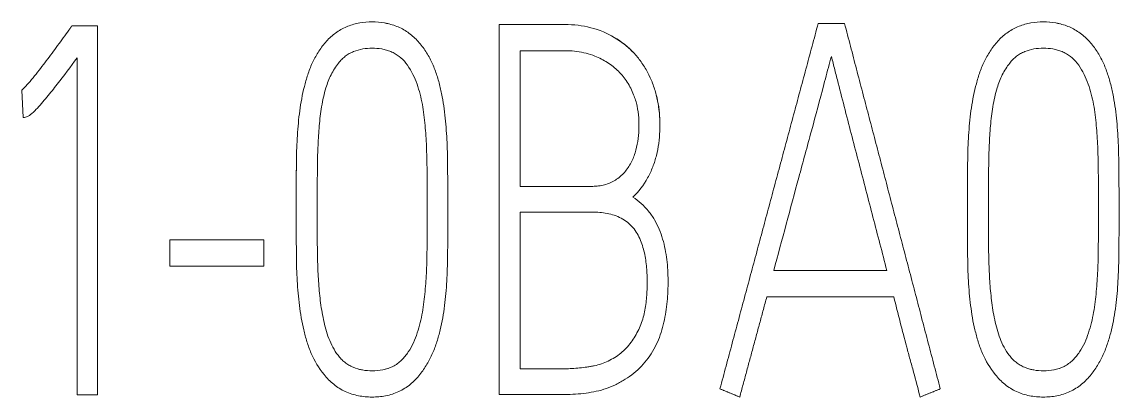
# Model space of a CAD drawing. Header units: millimetres. Extents: x 6750 to 121550, y -28210 to 66060.
# Drawn here: x 16102.442 to 16106.16, y 16135.799 to 16137.07 of the extents above; entities that cross this region are included whole.
import ezdxf

# ---------------------------------------------------------------- set-up
doc = ezdxf.new("R2010")
doc.units = ezdxf.units.MM
doc.layers.add('1', color=7, linetype='Continuous')

# ---------------------------------------------------------------- blocks, each defined once
blk = doc.blocks.new('2')
at = {"layer": '1', "color": 7, "linetype": 'Continuous', "lineweight": 13}
for p, q in [((40332.3385, 18078.5345), (40332.2407, 18078.5345)), ((40332.2407, 18078.5345), (40332.2407, 18078.5345)), ((40332.2407, 18078.5345), (40332.3385, 18078.5345)), ((40332.3385, 18078.5345), (40332.3385, 18077.1402)), ((40332.3385, 18078.5345), (40332.3385, 18078.5345)), ((40333.376, 18078.5498), (40333.376, 18078.5498)), ((40333.8559, 18077.142), (40333.8559, 18078.5402)), ((40335.0616, 18078.5441), (40335.0616, 18078.5441)), ((40335.1611, 18078.5441), (40335.0616, 18078.5441)), ((40335.0616, 18078.5441), (40335.1611, 18078.5441)), ((40335.1611, 18078.5441), (40335.1611, 18078.5441)), ((40335.9127, 18078.5498), (40335.9127, 18078.5498)), ((40332.2299, 18078.5188), (40332.2299, 18078.5189)), ((40334.2497, 18078.5121), (40334.2497, 18078.5121)), ((40332.2609, 18077.1402), (40332.2609, 18078.4139)), ((40333.9353, 18078.441), (40333.9353, 18077.9285)), ((40332.0524, 18078.2921), (40332.0524, 18078.2921)), ((40332.0575, 18078.1888), (40332.0524, 18078.2921)), ((40334.4633, 18078.1615), (40334.4633, 18078.1615)), ((40333.0887, 18077.8505), (40333.0887, 18077.8505)), ((40333.9353, 18077.8315), (40333.9353, 18077.239)), ((40335.6254, 18077.8507), (40335.6254, 18077.8507)), ((40336.1986, 18077.8293), (40336.1986, 18077.8293)), ((40332.6119, 18077.7266), (40332.6119, 18077.7266)), ((40332.9661, 18077.7266), (40332.6119, 18077.7266)), ((40332.6119, 18077.7266), (40332.9661, 18077.7266)), ((40332.6119, 18077.6274), (40332.6119, 18077.7266)), ((40332.9661, 18077.7266), (40332.9661, 18077.7266)), ((40332.9661, 18077.7266), (40332.9661, 18077.6274)), ((40332.9661, 18077.6274), (40332.6119, 18077.6274)), ((40335.321, 18077.6099), (40334.8937, 18077.6099)), ((40334.8937, 18077.6099), (40335.321, 18077.6099)), ((40334.4943, 18077.5655), (40334.4943, 18077.5655)), ((40335.3475, 18077.5107), (40334.8673, 18077.5107)), ((40334.6903, 18077.1633), (40334.6903, 18077.1633)), ((40335.523, 18077.1633), (40335.523, 18077.1633)), ((40332.3385, 18077.1402), (40332.2609, 18077.1402))]:
    blk.add_line(p, q, dxfattribs=at)
at = {"layer": '1', "color": 7, "linetype": 'Continuous', "lineweight": 25}
for p, q in [((40333.3763, 18077.2316), (40333.3763, 18077.2316)), ((40335.913, 18077.2316), (40335.913, 18077.2316))]:
    blk.add_line(p, q, dxfattribs=at)
at = {"layer": '1', "color": 7, "linetype": 'Continuous', "lineweight": 13}
for points, weights in [([(40332.2407, 18078.5345), (40332.2353, 18078.5267), (40332.2299, 18078.5189)], [0.499999899853, 0.500000100147, 0.499999899853]), ([(40332.2299, 18078.5188), (40332.2353, 18078.5267), (40332.2407, 18078.5345)], [0.500001216845, 0.499998783155, 0.500001216845]), ([(40335.0616, 18078.5441), (40334.8759, 18077.8537), (40334.6903, 18077.1633)], [0.500000106167, 0.499999893833, 0.500000106167]), ([(40334.6903, 18077.1633), (40334.8759, 18077.8537), (40335.0616, 18078.5441)], [0.500000106209, 0.499999893791, 0.500000106209]), ([(40335.523, 18077.1633), (40335.3421, 18077.8537), (40335.1611, 18078.5441)], [0.500000106119, 0.499999893881, 0.500000106119]), ([(40335.1611, 18078.5441), (40335.3421, 18077.8537), (40335.523, 18077.1633)], [0.500000106246, 0.499999893754, 0.500000106246]), ([(40334.8673, 18077.5107), (40334.8161, 18077.3215), (40334.7649, 18077.1324)], [0.500000010212, 0.499999989788, 0.500000010212]), ([(40334.7649, 18077.1324), (40334.7276, 18077.1478), (40334.6903, 18077.1633)], [0.499999921495, 0.500000078505, 0.499999921495]), ([(40335.523, 18077.1633), (40335.4849, 18077.1478), (40335.4468, 18077.1324)], [0.500000179013, 0.499999820987, 0.500000179013])]:
    blk.add_rational_spline(points, weights, degree=2, dxfattribs=at)
for points, knots in [([(40333.1942, 18077.2177), (40333.1742, 18077.242), (40333.1581, 18077.2687), (40333.1425, 18077.3046), (40333.1396, 18077.3119), (40333.1342, 18077.3267), (40333.1318, 18077.3341), (40333.125, 18077.3565), (40333.1168, 18077.3865), (40333.1105, 18077.4169), (40333.1051, 18077.4475), (40333.1029, 18077.4629), (40333.0972, 18077.5094), (40333.0944, 18077.5406), (40333.0917, 18077.5873), (40333.091, 18077.6028), (40333.0901, 18077.634), (40333.09, 18077.6496), (40333.0894, 18077.6963), (40333.0891, 18077.7275), (40333.0887, 18077.7898), (40333.0887, 18077.8209), (40333.0887, 18077.8833), (40333.0888, 18077.9144), (40333.0892, 18077.9767), (40333.0895, 18078.0079), (40333.0906, 18078.0702), (40333.0919, 18078.1014), (40333.0952, 18078.148), (40333.0965, 18078.1635), (40333.0998, 18078.1945), (40333.1017, 18078.21), (40333.1085, 18078.2561), (40333.1146, 18078.2866), (40333.1246, 18078.324), (40333.1268, 18078.3315), (40333.1313, 18078.3463), (40333.1337, 18078.3537), (40333.1415, 18078.3758), (40333.1476, 18078.3903), (40333.1615, 18078.4182), (40333.1693, 18078.4317), (40333.187, 18078.4575), (40333.1967, 18078.47), (40333.2182, 18078.4924), (40333.2299, 18078.5025), (40333.2491, 18078.5157), (40333.2559, 18078.5198), (40333.2698, 18078.5272), (40333.291, 18078.537), (40333.3135, 18078.5432), (40333.3445, 18078.5486), (40333.3603, 18078.5498), (40333.376, 18078.5498)], [0, 0, 0, 0, 0.0625, 0.0625, 0.078125, 0.078125, 0.09375, 0.09375, 0.125, 0.15625, 0.15625, 0.1875, 0.1875, 0.25, 0.25, 0.28125, 0.28125, 0.3125, 0.3125, 0.375, 0.375, 0.4375, 0.4375, 0.5, 0.5, 0.5625, 0.5625, 0.625, 0.625, 0.65625, 0.65625, 0.6875, 0.6875, 0.75, 0.75, 0.765625, 0.765625, 0.78125, 0.78125, 0.8125, 0.8125, 0.84375, 0.84375, 0.875, 0.875, 0.90625, 0.90625, 0.921875, 0.921875, 0.9375, 0.96875, 0.96875, 1, 1, 1, 1]), ([(40333.4384, 18078.5427), (40333.4334, 18078.544), (40333.4282, 18078.545), (40333.4075, 18078.5486), (40333.3918, 18078.5498), (40333.376, 18078.5498)], [0, 0, 0, 0, 0.250375, 0.250375, 1, 1, 1, 1]), ([(40333.376, 18078.5498), (40333.3919, 18078.5498), (40333.4077, 18078.5486), (40333.4309, 18078.5445), (40333.4386, 18078.5428), (40333.4539, 18078.5386), (40333.4615, 18078.536), (40333.4835, 18078.5272), (40333.4973, 18078.5198), (40333.5232, 18078.5019), (40333.5353, 18078.4914), (40333.5569, 18078.4684), (40333.5665, 18078.456), (40333.5841, 18078.4298), (40333.5921, 18078.416), (40333.6059, 18078.3878), (40333.6119, 18078.3733), (40333.6221, 18078.3437), (40333.6265, 18078.3286), (40333.6343, 18078.2981), (40333.6377, 18078.2827), (40333.6435, 18078.2519), (40333.6459, 18078.2365), (40333.65, 18078.2057), (40333.6517, 18078.1903), (40333.6547, 18078.1594), (40333.6573, 18078.1285), (40333.6589, 18078.0975), (40333.6601, 18078.0666), (40333.6604, 18078.0511), (40333.661, 18078.0046), (40333.6614, 18077.9736), (40333.6618, 18077.9115), (40333.6619, 18077.8805), (40333.6619, 18077.8185), (40333.6619, 18077.7875), (40333.6616, 18077.7254), (40333.6614, 18077.6944), (40333.6607, 18077.6478), (40333.6604, 18077.6323), (40333.6595, 18077.6013), (40333.6588, 18077.5858), (40333.6562, 18077.5394), (40333.6535, 18077.5086), (40333.6457, 18077.447), (40333.6403, 18077.4162), (40333.6294, 18077.3711), (40333.6253, 18077.3562), (40333.6159, 18077.3267), (40333.6106, 18077.3121), (40333.5982, 18077.2836), (40333.591, 18077.2696), (40333.575, 18077.2428), (40333.5662, 18077.23), (40333.5564, 18077.2177)], [0, 0, 0, 0, 0.03125, 0.03125, 0.046875, 0.046875, 0.0625, 0.0625, 0.09375, 0.09375, 0.125, 0.125, 0.15625, 0.15625, 0.1875, 0.1875, 0.21875, 0.21875, 0.25, 0.25, 0.28125, 0.28125, 0.3125, 0.3125, 0.34375, 0.34375, 0.375, 0.40625, 0.40625, 0.4375, 0.4375, 0.5, 0.5, 0.5625, 0.5625, 0.625, 0.625, 0.6875, 0.6875, 0.71875, 0.71875, 0.75, 0.75, 0.8125, 0.8125, 0.875, 0.875, 0.90625, 0.90625, 0.9375, 0.9375, 0.96875, 0.96875, 1, 1, 1, 1]), ([(40334.2497, 18078.5121), (40334.2185, 18078.5253), (40334.1865, 18078.5333), (40334.1377, 18078.5392), (40334.1212, 18078.5402), (40334.0881, 18078.5402), (40334.0715, 18078.5402), (40333.9886, 18078.5402), (40333.9223, 18078.5402), (40333.8559, 18078.5402)], [0, 0, 0, 0, 0.25, 0.25, 0.375, 0.375, 0.5, 0.5, 1, 1, 1, 1]), ([(40333.8559, 18078.5402), (40333.9223, 18078.5402), (40333.9886, 18078.5402), (40334.0715, 18078.5402), (40334.088, 18078.5402), (40334.1212, 18078.5402), (40334.1376, 18078.5392), (40334.1865, 18078.5333), (40334.2185, 18078.5253), (40334.2497, 18078.5121)], [0, 0, 0, 0, 0.5, 0.5, 0.625, 0.625, 0.75, 0.75, 1, 1, 1, 1]), ([(40335.731, 18077.2177), (40335.7109, 18077.242), (40335.6948, 18077.2687), (40335.6792, 18077.3046), (40335.6763, 18077.3119), (40335.671, 18077.3267), (40335.6686, 18077.3341), (40335.6617, 18077.3565), (40335.6535, 18077.3865), (40335.6472, 18077.4169), (40335.6418, 18077.4475), (40335.6396, 18077.4629), (40335.6339, 18077.5094), (40335.6311, 18077.5406), (40335.6284, 18077.5873), (40335.6277, 18077.6028), (40335.6268, 18077.634), (40335.6267, 18077.6496), (40335.6261, 18077.6963), (40335.6258, 18077.7275), (40335.6254, 18077.7898), (40335.6254, 18077.8209), (40335.6254, 18077.8833), (40335.6255, 18077.9144), (40335.6259, 18077.9767), (40335.6262, 18078.0079), (40335.6274, 18078.0702), (40335.6286, 18078.1014), (40335.6319, 18078.148), (40335.6332, 18078.1635), (40335.6365, 18078.1945), (40335.6384, 18078.21), (40335.6452, 18078.2561), (40335.6513, 18078.2866), (40335.6614, 18078.324), (40335.6635, 18078.3315), (40335.668, 18078.3463), (40335.6704, 18078.3537), (40335.6782, 18078.3758), (40335.6843, 18078.3903), (40335.6982, 18078.4182), (40335.7061, 18078.4317), (40335.7237, 18078.4575), (40335.7334, 18078.47), (40335.7549, 18078.4924), (40335.7666, 18078.5025), (40335.7858, 18078.5157), (40335.7926, 18078.5198), (40335.8065, 18078.5272), (40335.8277, 18078.537), (40335.8502, 18078.5432), (40335.8813, 18078.5486), (40335.897, 18078.5498), (40335.9127, 18078.5498)], [0, 0, 0, 0, 0.0625, 0.0625, 0.078125, 0.078125, 0.09375, 0.09375, 0.125, 0.15625, 0.15625, 0.1875, 0.1875, 0.25, 0.25, 0.28125, 0.28125, 0.3125, 0.3125, 0.375, 0.375, 0.4375, 0.4375, 0.5, 0.5, 0.5625, 0.5625, 0.625, 0.625, 0.65625, 0.65625, 0.6875, 0.6875, 0.75, 0.75, 0.765625, 0.765625, 0.78125, 0.78125, 0.8125, 0.8125, 0.84375, 0.84375, 0.875, 0.875, 0.90625, 0.90625, 0.921875, 0.921875, 0.9375, 0.96875, 0.96875, 1, 1, 1, 1]), ([(40335.9127, 18078.5498), (40335.9287, 18078.5498), (40335.9444, 18078.5486), (40335.9676, 18078.5445), (40335.9753, 18078.5428), (40335.9906, 18078.5386), (40335.9982, 18078.536), (40336.0202, 18078.5272), (40336.034, 18078.5198), (40336.0599, 18078.5019), (40336.072, 18078.4914), (40336.0936, 18078.4684), (40336.1032, 18078.456), (40336.1209, 18078.4298), (40336.1288, 18078.416), (40336.1426, 18078.3878), (40336.1486, 18078.3733), (40336.1588, 18078.3437), (40336.1632, 18078.3286), (40336.171, 18078.2981), (40336.1744, 18078.2827), (40336.1802, 18078.2519), (40336.1826, 18078.2365), (40336.1867, 18078.2057), (40336.1884, 18078.1903), (40336.1914, 18078.1594), (40336.194, 18078.1285), (40336.1956, 18078.0975), (40336.1968, 18078.0666), (40336.1971, 18078.0511), (40336.1977, 18078.0046), (40336.1981, 18077.9736), (40336.1985, 18077.9115), (40336.1986, 18077.8805), (40336.1986, 18077.8185), (40336.1986, 18077.7875), (40336.1984, 18077.7254), (40336.1981, 18077.6944), (40336.1974, 18077.6478), (40336.1971, 18077.6323), (40336.1962, 18077.6013), (40336.1955, 18077.5858), (40336.1929, 18077.5394), (40336.1902, 18077.5086), (40336.1824, 18077.447), (40336.1771, 18077.4162), (40336.1661, 18077.3711), (40336.162, 18077.3562), (40336.1526, 18077.3267), (40336.1473, 18077.3121), (40336.1349, 18077.2836), (40336.1277, 18077.2696), (40336.1118, 18077.2428), (40336.1029, 18077.23), (40336.0931, 18077.2177)], [0, 0, 0, 0, 0.03125, 0.03125, 0.046875, 0.046875, 0.0625, 0.0625, 0.09375, 0.09375, 0.125, 0.125, 0.15625, 0.15625, 0.1875, 0.1875, 0.21875, 0.21875, 0.25, 0.25, 0.28125, 0.28125, 0.3125, 0.3125, 0.34375, 0.34375, 0.375, 0.40625, 0.40625, 0.4375, 0.4375, 0.5, 0.5, 0.5625, 0.5625, 0.625, 0.625, 0.6875, 0.6875, 0.71875, 0.71875, 0.75, 0.75, 0.8125, 0.8125, 0.875, 0.875, 0.90625, 0.90625, 0.9375, 0.9375, 0.96875, 0.96875, 1, 1, 1, 1]), ([(40335.9751, 18078.5427), (40335.9701, 18078.544), (40335.9649, 18078.545), (40335.9442, 18078.5486), (40335.9285, 18078.5498), (40335.9127, 18078.5498)], [0, 0, 0, 0, 0.250375, 0.250375, 1, 1, 1, 1]), ([(40332.2299, 18078.5189), (40332.2158, 18078.4994), (40332.2016, 18078.48), (40332.1732, 18078.4413), (40332.1589, 18078.422), (40332.1371, 18078.3932), (40332.1298, 18078.3837), (40332.1152, 18078.3647), (40332.1078, 18078.3552), (40332.0927, 18078.3366), (40332.0849, 18078.3274), (40332.073, 18078.3139), (40332.0689, 18078.3095), (40332.0608, 18078.3007), (40332.0567, 18078.2963), (40332.0524, 18078.2921)], [0, 0, 0, 0, 0.25, 0.25, 0.5, 0.5, 0.625, 0.625, 0.75, 0.75, 0.875, 0.875, 0.9375, 0.9375, 1, 1, 1, 1]), ([(40332.0524, 18078.2921), (40332.0567, 18078.2963), (40332.0608, 18078.3007), (40332.0689, 18078.3095), (40332.073, 18078.3139), (40332.0849, 18078.3274), (40332.0926, 18078.3366), (40332.1078, 18078.3552), (40332.1151, 18078.3647), (40332.1298, 18078.3837), (40332.1371, 18078.3932), (40332.1589, 18078.4219), (40332.1732, 18078.4413), (40332.2016, 18078.48), (40332.2158, 18078.4994), (40332.2299, 18078.5188)], [0, 0, 0, 0, 0.0625, 0.0625, 0.125, 0.125, 0.25, 0.25, 0.375, 0.375, 0.5, 0.5, 0.75, 0.75, 1, 1, 1, 1]), ([(40334.4633, 18078.1615), (40334.4633, 18078.1839), (40334.4619, 18078.2063), (40334.4576, 18078.2364), (40334.4563, 18078.244), (40334.4533, 18078.2592), (40334.4516, 18078.2667), (40334.4459, 18078.289), (40334.4412, 18078.3035), (40334.4302, 18078.3321), (40334.4238, 18078.3461), (40334.4093, 18078.3734), (40334.4012, 18078.3866), (40334.3835, 18078.4114), (40334.3738, 18078.4231), (40334.3527, 18078.4452), (40334.3413, 18078.4556), (40334.3048, 18078.4844), (40334.2782, 18078.4999), (40334.2497, 18078.5121)], [0, 0, 0, 0, 0.155026, 0.155026, 0.207837, 0.207837, 0.260648, 0.260648, 0.36627, 0.36627, 0.471891, 0.471891, 0.577513, 0.577513, 0.683135, 0.683135, 0.788757, 0.788757, 1, 1, 1, 1]), ([(40334.2497, 18078.5121), (40334.2782, 18078.4999), (40334.3047, 18078.4845), (40334.3409, 18078.4559), (40334.3525, 18078.4454), (40334.3737, 18078.4232), (40334.3834, 18078.4114), (40334.4012, 18078.3865), (40334.4093, 18078.3734), (40334.4239, 18078.346), (40334.4302, 18078.332), (40334.4413, 18078.3033), (40334.446, 18078.2887), (40334.4536, 18078.2589), (40334.4566, 18078.2436), (40334.4631, 18078.198), (40334.4641, 18078.1675), (40334.4622, 18078.1216), (40334.4609, 18078.1063), (40334.4568, 18078.0756), (40334.454, 18078.0605), (40334.4466, 18078.0309), (40334.4421, 18078.0163), (40334.4337, 18077.9948), (40334.4307, 18077.9878), (40334.4242, 18077.9738), (40334.4207, 18077.9668), (40334.4021, 18077.9332), (40334.3837, 18077.9088), (40334.3609, 18077.8877)], [0, 0, 0, 0, 0.125, 0.125, 0.1875, 0.1875, 0.25, 0.25, 0.3125, 0.3125, 0.375, 0.375, 0.4375, 0.4375, 0.5, 0.5, 0.625, 0.625, 0.6875, 0.6875, 0.75, 0.75, 0.8125, 0.8125, 0.84375, 0.84375, 0.875, 0.875, 1, 1, 1, 1]), ([(40333.5035, 18078.3944), (40333.4959, 18078.4039), (40333.4874, 18078.4123), (40333.473, 18078.4232), (40333.468, 18078.4266), (40333.4575, 18078.4326), (40333.4467, 18078.4379), (40333.4354, 18078.4419), (40333.4238, 18078.4452), (40333.4178, 18078.4466), (40333.4001, 18078.4497), (40333.3881, 18078.4506), (40333.3642, 18078.4506), (40333.352, 18078.4497), (40333.3284, 18078.4456), (40333.3168, 18078.4425), (40333.3001, 18078.4355), (40333.2946, 18078.4329), (40333.2842, 18078.4269), (40333.2792, 18078.4236), (40333.2697, 18078.4163), (40333.2651, 18078.4123), (40333.2566, 18078.4037), (40333.2526, 18078.3992), (40333.2489, 18078.3944)], [0, 0, 0, 0, 0.125, 0.125, 0.1875, 0.1875, 0.25, 0.3125, 0.3125, 0.375, 0.375, 0.5, 0.5, 0.625, 0.625, 0.75, 0.75, 0.8125, 0.8125, 0.875, 0.875, 0.9375, 0.9375, 1, 1, 1, 1]), ([(40336.0402, 18078.3944), (40336.0326, 18078.4039), (40336.0241, 18078.4123), (40336.0098, 18078.4232), (40336.0047, 18078.4266), (40335.9942, 18078.4326), (40335.9834, 18078.4379), (40335.9721, 18078.4419), (40335.9605, 18078.4452), (40335.9546, 18078.4466), (40335.9368, 18078.4497), (40335.9249, 18078.4506), (40335.9009, 18078.4506), (40335.8887, 18078.4497), (40335.8651, 18078.4456), (40335.8536, 18078.4425), (40335.8368, 18078.4355), (40335.8313, 18078.4329), (40335.8209, 18078.4269), (40335.8159, 18078.4236), (40335.8064, 18078.4163), (40335.8019, 18078.4123), (40335.7933, 18078.4037), (40335.7893, 18078.3992), (40335.7856, 18078.3944)], [0, 0, 0, 0, 0.125, 0.125, 0.1875, 0.1875, 0.25, 0.3125, 0.3125, 0.375, 0.375, 0.5, 0.5, 0.625, 0.625, 0.75, 0.75, 0.8125, 0.8125, 0.875, 0.875, 0.9375, 0.9375, 1, 1, 1, 1]), ([(40332.2609, 18078.4139), (40332.2361, 18078.3805), (40332.2111, 18078.3473), (40332.1727, 18078.298), (40332.1598, 18078.2817), (40332.14, 18078.2576), (40332.1333, 18078.2497), (40332.1197, 18078.2339), (40332.1128, 18078.2262), (40332.1055, 18078.2187)], [0, 0, 0, 0, 0.5, 0.5, 0.75, 0.75, 0.875, 0.875, 1, 1, 1, 1]), ([(40334.2181, 18078.4207), (40334.1959, 18078.4295), (40334.1729, 18078.4351), (40334.1374, 18078.4397), (40334.1256, 18078.4406), (40334.1077, 18078.441), (40334.1018, 18078.441), (40334.0899, 18078.441), (40334.0364, 18078.441), (40333.9829, 18078.441), (40333.9353, 18078.441)], [0, 0, 0, 0, 0.25, 0.25, 0.375, 0.375, 0.4375, 0.4375, 0.5, 1, 1, 1, 1]), ([(40334.364, 18078.2749), (40334.3576, 18078.2915), (40334.3497, 18078.3074), (40334.3303, 18078.3373), (40334.3192, 18078.351), (40334.3004, 18078.3695), (40334.2938, 18078.3754), (40334.28, 18078.3865), (40334.2727, 18078.3917), (40334.2504, 18078.406), (40334.2346, 18078.414), (40334.2181, 18078.4207)], [0, 0, 0, 0, 0.25, 0.25, 0.5, 0.5, 0.625, 0.625, 0.75, 0.75, 1, 1, 1, 1]), ([(40335.1114, 18078.4196), (40335.1095, 18078.4128), (40335.1076, 18078.406), (40335.102, 18078.385), (40335.0982, 18078.3708), (40335.0907, 18078.3424), (40335.087, 18078.3282), (40335.0832, 18078.314)], [0, 0, 0, 0, 0.194212, 0.194212, 0.597105, 0.597105, 1, 1, 1, 1]), ([(40335.321, 18077.6099), (40335.3039, 18077.6775), (40335.2862, 18077.7449), (40335.2598, 18077.8461), (40335.251, 18077.8798), (40335.2335, 18077.9473), (40335.2247, 18077.981), (40335.1982, 18078.0821), (40335.1807, 18078.1496), (40335.1546, 18078.2508), (40335.1459, 18078.2846), (40335.133, 18078.3352), (40335.1287, 18078.3521), (40335.1201, 18078.3859), (40335.1158, 18078.4028), (40335.1114, 18078.4196)], [0, 0, 0, 0, 0.25, 0.25, 0.375, 0.375, 0.5, 0.5, 0.75, 0.75, 0.875, 0.875, 0.9375, 0.9375, 1, 1, 1, 1]), ([(40333.2489, 18078.3944), (40333.2379, 18078.3807), (40333.2286, 18078.3657), (40333.2129, 18078.3343), (40333.2065, 18078.318), (40333.2014, 18078.3012)], [0, 0, 0, 0, 0.5, 0.5, 1, 1, 1, 1]), ([(40333.3763, 18077.2316), (40333.3898, 18077.2316), (40333.4031, 18077.2327), (40333.4293, 18077.238), (40333.4424, 18077.2423), (40333.4603, 18077.2513), (40333.466, 18077.2548), (40333.477, 18077.2625), (40333.4823, 18077.2669), (40333.492, 18077.2761), (40333.4965, 18077.2811), (40333.5048, 18077.2916), (40333.5088, 18077.2971), (40333.5273, 18077.3251), (40333.5382, 18077.3494), (40333.5507, 18077.3878), (40333.5543, 18077.4007), (40333.5606, 18077.4265), (40333.566, 18077.4525), (40333.5699, 18077.4786), (40333.5733, 18077.5049), (40333.5747, 18077.518), (40333.5784, 18077.5576), (40333.5802, 18077.584), (40333.582, 18077.6238), (40333.5824, 18077.6371), (40333.583, 18077.6637), (40333.5831, 18077.677), (40333.5837, 18077.7169), (40333.5839, 18077.7435), (40333.5842, 18077.7967), (40333.5843, 18077.8233), (40333.5843, 18077.8765), (40333.5842, 18077.9031), (40333.5839, 18077.9563), (40333.5836, 18077.9829), (40333.5827, 18078.0362), (40333.582, 18078.0627), (40333.5795, 18078.1158), (40333.5777, 18078.1424), (40333.5738, 18078.182), (40333.5723, 18078.1952), (40333.5686, 18078.2216), (40333.5664, 18078.2348), (40333.5611, 18078.2609), (40333.555, 18078.2867), (40333.5468, 18078.3119), (40333.5372, 18078.3366), (40333.5316, 18078.3489), (40333.5188, 18078.3724), (40333.5116, 18078.3837), (40333.5035, 18078.3944)], [0, 0, 0, 0, 0.03125, 0.03125, 0.0625, 0.0625, 0.078125, 0.078125, 0.09375, 0.09375, 0.109375, 0.109375, 0.125, 0.125, 0.1875, 0.1875, 0.21875, 0.21875, 0.25, 0.28125, 0.28125, 0.3125, 0.3125, 0.375, 0.375, 0.40625, 0.40625, 0.4375, 0.4375, 0.5, 0.5, 0.5625, 0.5625, 0.625, 0.625, 0.6875, 0.6875, 0.75, 0.75, 0.8125, 0.8125, 0.84375, 0.84375, 0.875, 0.875, 0.90625, 0.9375, 0.9375, 0.96875, 0.96875, 1, 1, 1, 1]), ([(40335.7856, 18078.3944), (40335.7746, 18078.3807), (40335.7653, 18078.3657), (40335.7496, 18078.3343), (40335.7432, 18078.318), (40335.7381, 18078.3012)], [0, 0, 0, 0, 0.5, 0.5, 1, 1, 1, 1]), ([(40335.913, 18077.2316), (40335.9265, 18077.2316), (40335.9399, 18077.2327), (40335.9661, 18077.238), (40335.9791, 18077.2423), (40335.997, 18077.2513), (40336.0027, 18077.2548), (40336.0137, 18077.2625), (40336.019, 18077.2669), (40336.0287, 18077.2761), (40336.0332, 18077.2811), (40336.0415, 18077.2916), (40336.0455, 18077.2971), (40336.0641, 18077.3251), (40336.0749, 18077.3494), (40336.0874, 18077.3878), (40336.091, 18077.4007), (40336.0973, 18077.4265), (40336.1027, 18077.4525), (40336.1067, 18077.4786), (40336.11, 18077.5049), (40336.1114, 18077.518), (40336.1151, 18077.5576), (40336.1169, 18077.584), (40336.1187, 18077.6238), (40336.1191, 18077.6371), (40336.1197, 18077.6637), (40336.1198, 18077.677), (40336.1204, 18077.7169), (40336.1206, 18077.7435), (40336.121, 18077.7967), (40336.121, 18077.8233), (40336.121, 18077.8765), (40336.1209, 18077.9031), (40336.1206, 18077.9563), (40336.1203, 18077.9829), (40336.1194, 18078.0362), (40336.1187, 18078.0627), (40336.1162, 18078.1158), (40336.1144, 18078.1424), (40336.1105, 18078.182), (40336.109, 18078.1952), (40336.1053, 18078.2216), (40336.1031, 18078.2348), (40336.0978, 18078.2609), (40336.0917, 18078.2867), (40336.0835, 18078.3119), (40336.0739, 18078.3366), (40336.0683, 18078.3489), (40336.0555, 18078.3724), (40336.0483, 18078.3837), (40336.0402, 18078.3944)], [0, 0, 0, 0, 0.03125, 0.03125, 0.0625, 0.0625, 0.078125, 0.078125, 0.09375, 0.09375, 0.109375, 0.109375, 0.125, 0.125, 0.1875, 0.1875, 0.21875, 0.21875, 0.25, 0.28125, 0.28125, 0.3125, 0.3125, 0.375, 0.375, 0.40625, 0.40625, 0.4375, 0.4375, 0.5, 0.5, 0.5625, 0.5625, 0.625, 0.625, 0.6875, 0.6875, 0.75, 0.75, 0.8125, 0.8125, 0.84375, 0.84375, 0.875, 0.875, 0.90625, 0.9375, 0.9375, 0.96875, 0.96875, 1, 1, 1, 1]), ([(40333.2014, 18078.3012), (40333.1943, 18078.2775), (40333.189, 18078.2536), (40333.183, 18078.2176), (40333.1813, 18078.2055), (40333.1784, 18078.1813), (40333.1773, 18078.1691), (40333.1741, 18078.1327), (40333.1725, 18078.1083), (40333.1708, 18078.0716), (40333.1703, 18078.0594), (40333.1696, 18078.0349), (40333.1694, 18078.0227), (40333.1686, 18077.9615), (40333.1681, 18077.9126), (40333.168, 18077.8147), (40333.1681, 18077.7657), (40333.1689, 18077.6923), (40333.1692, 18077.6678), (40333.1706, 18077.6189), (40333.1717, 18077.5945), (40333.175, 18077.5457), (40333.1771, 18077.5214), (40333.183, 18077.4729), (40333.1869, 18077.4487), (40333.1947, 18077.4127), (40333.1975, 18077.4008), (40333.204, 18077.3772), (40333.2077, 18077.3654), (40333.2209, 18077.331), (40333.2323, 18077.3095), (40333.2508, 18077.2852), (40333.2548, 18077.2804), (40333.2633, 18077.2715), (40333.2724, 18077.2633), (40333.2824, 18077.2564), (40333.2931, 18077.2501), (40333.2986, 18077.2473), (40333.3155, 18077.2401), (40333.3274, 18077.2367), (40333.3517, 18077.2325), (40333.364, 18077.2316), (40333.3763, 18077.2316)], [0, 0, 0, 0, 0.0625, 0.0625, 0.09375, 0.09375, 0.125, 0.125, 0.1875, 0.1875, 0.21875, 0.21875, 0.25, 0.25, 0.375, 0.375, 0.5, 0.5, 0.5625, 0.5625, 0.625, 0.625, 0.6875, 0.6875, 0.75, 0.75, 0.78125, 0.78125, 0.8125, 0.8125, 0.875, 0.875, 0.890625, 0.890625, 0.90625, 0.921875, 0.921875, 0.9375, 0.9375, 0.96875, 0.96875, 1, 1, 1, 1]), ([(40335.0832, 18078.314), (40335.068, 18078.2552), (40335.0521, 18078.1965), (40335.0281, 18078.1086), (40335.0201, 18078.0793), (40335.0041, 18078.0207), (40334.9962, 18077.9913), (40334.9725, 18077.9034), (40334.9566, 18077.8447), (40334.9251, 18077.7273), (40334.9094, 18077.6686), (40334.8937, 18077.6099)], [0, 0, 0, 0, 0.25, 0.25, 0.375, 0.375, 0.5, 0.5, 0.75, 0.75, 1, 1, 1, 1]), ([(40335.7381, 18078.3012), (40335.731, 18078.2775), (40335.7257, 18078.2536), (40335.7197, 18078.2176), (40335.718, 18078.2055), (40335.7151, 18078.1813), (40335.714, 18078.1691), (40335.7108, 18078.1327), (40335.7092, 18078.1083), (40335.7075, 18078.0716), (40335.707, 18078.0594), (40335.7063, 18078.0349), (40335.7062, 18078.0227), (40335.7053, 18077.9615), (40335.7049, 18077.9126), (40335.7047, 18077.8147), (40335.7048, 18077.7657), (40335.7056, 18077.6923), (40335.7059, 18077.6678), (40335.7073, 18077.6189), (40335.7084, 18077.5945), (40335.7117, 18077.5457), (40335.7138, 18077.5214), (40335.7197, 18077.4729), (40335.7236, 18077.4487), (40335.7314, 18077.4127), (40335.7343, 18077.4008), (40335.7407, 18077.3772), (40335.7444, 18077.3654), (40335.7576, 18077.331), (40335.769, 18077.3095), (40335.7875, 18077.2852), (40335.7915, 18077.2804), (40335.8, 18077.2715), (40335.8091, 18077.2633), (40335.8192, 18077.2564), (40335.8298, 18077.2501), (40335.8353, 18077.2473), (40335.8522, 18077.2401), (40335.8641, 18077.2367), (40335.8884, 18077.2325), (40335.9007, 18077.2316), (40335.913, 18077.2316)], [0, 0, 0, 0, 0.0625, 0.0625, 0.09375, 0.09375, 0.125, 0.125, 0.1875, 0.1875, 0.21875, 0.21875, 0.25, 0.25, 0.375, 0.375, 0.5, 0.5, 0.5625, 0.5625, 0.625, 0.625, 0.6875, 0.6875, 0.75, 0.75, 0.78125, 0.78125, 0.8125, 0.8125, 0.875, 0.875, 0.890625, 0.890625, 0.90625, 0.921875, 0.921875, 0.9375, 0.9375, 0.96875, 0.96875, 1, 1, 1, 1]), ([(40333.9353, 18077.9285), (40333.995, 18077.9285), (40334.0846, 18077.9285), (40334.1741, 18077.9285), (40334.2077, 18077.9285), (40334.2114, 18077.9286), (40334.2188, 18077.9288), (40334.23, 18077.9295), (40334.2411, 18077.9313), (40334.2558, 18077.9346), (40334.2631, 18077.9368), (40334.277, 18077.9422), (40334.2838, 18077.9454), (40334.2968, 18077.9528), (40334.3031, 18077.9572), (40334.3148, 18077.9666), (40334.3203, 18077.9717), (40334.3306, 18077.9826), (40334.3354, 18077.9884), (40334.3442, 18078.0007), (40334.3523, 18078.0133), (40334.3588, 18078.0267), (40334.3647, 18078.0405), (40334.3673, 18078.0475), (40334.3741, 18078.0691), (40334.3774, 18078.0836), (40334.382, 18078.113), (40334.3833, 18078.1279), (40334.3845, 18078.1578), (40334.3844, 18078.1728), (40334.3822, 18078.2025), (40334.3802, 18078.2172), (40334.374, 18078.2464), (40334.3696, 18078.2609), (40334.364, 18078.2749)], [0, 0, 0, 0, 0.25, 0.375, 0.375, 0.390625, 0.390625, 0.40625, 0.4375, 0.4375, 0.46875, 0.46875, 0.5, 0.5, 0.53125, 0.53125, 0.5625, 0.5625, 0.59375, 0.59375, 0.625, 0.65625, 0.65625, 0.6875, 0.6875, 0.75, 0.75, 0.8125, 0.8125, 0.875, 0.875, 0.9375, 0.9375, 1, 1, 1, 1]), ([(40332.1055, 18078.2187), (40332.1007, 18078.2138), (40332.0957, 18078.209), (40332.088, 18078.2022), (40332.0853, 18078.2), (40332.0812, 18078.1969), (40332.0798, 18078.1959), (40332.0768, 18078.1942), (40332.0753, 18078.1934), (40332.0737, 18078.1928)], [0, 0, 0, 0, 0.5, 0.5, 0.75, 0.75, 0.875, 0.875, 1, 1, 1, 1]), ([(40332.0737, 18078.1928), (40332.0711, 18078.1917), (40332.0684, 18078.1907), (40332.063, 18078.1893), (40332.0603, 18078.1888), (40332.0575, 18078.1888)], [0, 0, 0, 0, 0.5, 0.5, 1, 1, 1, 1]), ([(40333.0896, 18078.0116), (40333.0893, 18077.9885), (40333.0891, 18077.9653), (40333.0888, 18077.9116), (40333.0887, 18077.881), (40333.0887, 18077.8505)], [0, 0, 0, 0, 0.431067, 0.431067, 1, 1, 1, 1]), ([(40335.6263, 18078.0116), (40335.626, 18077.9885), (40335.6258, 18077.9653), (40335.6255, 18077.9117), (40335.6254, 18077.8812), (40335.6254, 18077.8507)], [0, 0, 0, 0, 0.431628, 0.431628, 1, 1, 1, 1]), ([(40334.3609, 18077.8877), (40334.3837, 18077.8735), (40334.4034, 18077.8559), (40334.4243, 18077.8301), (40334.4284, 18077.8247), (40334.4359, 18077.8137), (40334.4465, 18077.7968), (40334.4553, 18077.779), (40334.4656, 18077.7545), (40334.47, 18077.7418), (40334.4775, 18077.7164), (40334.4806, 18077.7035), (40334.4883, 18077.6648), (40334.4914, 18077.6385), (40334.4938, 18077.5988), (40334.4942, 18077.5855), (40334.4944, 18077.559), (40334.4942, 18077.5458), (40334.4923, 18077.5063), (40334.4895, 18077.4801), (40334.4835, 18077.4409), (40334.4811, 18077.4279), (40334.4757, 18077.4019), (40334.4723, 18077.3891), (40334.46, 18077.3514), (40334.4492, 18077.3274), (40334.4287, 18077.2932), (40334.4212, 18077.2822), (40334.4051, 18077.2614), (40334.3964, 18077.2516), (40334.3776, 18077.2332), (40334.3676, 18077.2246), (40334.3464, 18077.2084), (40334.3354, 18077.201), (40334.3184, 18077.1909), (40334.3126, 18077.1876), (40334.301, 18077.1814), (40334.2951, 18077.1785), (40334.277, 18077.1702), (40334.2644, 18077.1656), (40334.2263, 18077.1539), (40334.2005, 18077.149), (40334.1612, 18077.1445), (40334.148, 18077.1434), (40334.1215, 18077.1421), (40334.1082, 18077.142), (40334.0684, 18077.142), (40333.9887, 18077.142), (40333.9091, 18077.142), (40333.8559, 18077.142)], [0, 0, 0, 0, 0.0625, 0.0625, 0.078125, 0.078125, 0.09375, 0.125, 0.125, 0.15625, 0.15625, 0.1875, 0.1875, 0.25, 0.25, 0.28125, 0.28125, 0.3125, 0.3125, 0.375, 0.375, 0.40625, 0.40625, 0.4375, 0.4375, 0.5, 0.5, 0.53125, 0.53125, 0.5625, 0.5625, 0.59375, 0.59375, 0.625, 0.625, 0.640625, 0.640625, 0.65625, 0.65625, 0.6875, 0.6875, 0.75, 0.75, 0.78125, 0.78125, 0.8125, 0.8125, 0.875, 1, 1, 1, 1]), ([(40333.5843, 18077.8293), (40333.5842, 18077.8094), (40333.5842, 18077.7894), (40333.584, 18077.7505), (40333.5838, 18077.7315), (40333.5836, 18077.7125)], [0, 0, 0, 0, 0.512908, 0.512908, 1, 1, 1, 1]), ([(40334.3657, 18077.7675), (40334.3599, 18077.775), (40334.3534, 18077.7819), (40334.3393, 18077.7942), (40334.3315, 18077.7998), (40334.3151, 18077.8094), (40334.3066, 18077.8135), (40334.2889, 18077.8202), (40334.2798, 18077.8229), (40334.2521, 18077.8292), (40334.2335, 18077.831), (40334.2102, 18077.8315), (40334.2056, 18077.8315), (40334.1962, 18077.8315), (40334.1823, 18077.8315), (40334.0937, 18077.8315), (40334.0099, 18077.8315), (40333.9353, 18077.8315)], [0, 0, 0, 0, 0.0625, 0.0625, 0.125, 0.125, 0.1875, 0.1875, 0.25, 0.25, 0.375, 0.375, 0.40625, 0.40625, 0.4375, 0.5, 1, 1, 1, 1]), ([(40336.121, 18077.8316), (40336.121, 18077.8109), (40336.1209, 18077.7901), (40336.1207, 18077.7505), (40336.1205, 18077.7315), (40336.1203, 18077.7125)], [0, 0, 0, 0, 0.52222, 0.52222, 1, 1, 1, 1]), ([(40333.9353, 18077.239), (40333.9727, 18077.239), (40334.0195, 18077.239), (40334.0662, 18077.239), (40334.0849, 18077.239), (40334.0942, 18077.239), (40334.1223, 18077.2392), (40334.141, 18077.2402), (40334.1689, 18077.2431), (40334.1783, 18077.2443), (40334.1922, 18077.2463), (40334.1968, 18077.247), (40334.2061, 18077.2486), (40334.2107, 18077.2494), (40334.2244, 18077.2523), (40334.2334, 18077.2547), (40334.2511, 18077.2608), (40334.2599, 18077.2644), (40334.2769, 18077.2725), (40334.2851, 18077.277), (40334.3008, 18077.2869), (40334.3085, 18077.2922), (40334.3229, 18077.304), (40334.3298, 18077.3104), (40334.3428, 18077.3243), (40334.3548, 18077.3388), (40334.3651, 18077.3545), (40334.3747, 18077.3707), (40334.3791, 18077.3791), (40334.3873, 18077.3961), (40334.3909, 18077.4047), (40334.3971, 18077.4224), (40334.3998, 18077.4314), (40334.4043, 18077.4496), (40334.4062, 18077.4588), (40334.4094, 18077.4774), (40334.4107, 18077.4867), (40334.4138, 18077.5146), (40334.4148, 18077.5332), (40334.4154, 18077.5704), (40334.4151, 18077.5891), (40334.4134, 18077.617), (40334.4126, 18077.6263), (40334.4104, 18077.645), (40334.409, 18077.6544), (40334.404, 18077.6821), (40334.3993, 18077.7003), (40334.3893, 18077.7266), (40334.3855, 18077.7353), (40334.3766, 18077.752), (40334.3715, 18077.7599), (40334.3657, 18077.7675)], [0, 0, 0, 0, 0.125, 0.15625, 0.15625, 0.1875, 0.1875, 0.25, 0.25, 0.28125, 0.28125, 0.296875, 0.296875, 0.3125, 0.3125, 0.34375, 0.34375, 0.375, 0.375, 0.40625, 0.40625, 0.4375, 0.4375, 0.46875, 0.46875, 0.5, 0.53125, 0.53125, 0.5625, 0.5625, 0.59375, 0.59375, 0.625, 0.625, 0.65625, 0.65625, 0.6875, 0.6875, 0.75, 0.75, 0.8125, 0.8125, 0.84375, 0.84375, 0.875, 0.875, 0.9375, 0.9375, 0.96875, 0.96875, 1, 1, 1, 1]), ([(40335.4468, 18077.1324), (40335.4389, 18077.164), (40335.4306, 18077.1955), (40335.4176, 18077.2427), (40335.4131, 18077.2583), (40335.4046, 18077.2898), (40335.4004, 18077.3056), (40335.3878, 18077.3528), (40335.3795, 18077.3843), (40335.3632, 18077.4475), (40335.3553, 18077.4791), (40335.3475, 18077.5107)], [0, 0, 0, 0, 0.25, 0.25, 0.375, 0.375, 0.5, 0.5, 0.75, 0.75, 1, 1, 1, 1]), ([(40333.5564, 18077.2177), (40333.5456, 18077.204), (40333.5336, 18077.1915), (40333.5136, 18077.1751), (40333.5065, 18077.17), (40333.4917, 18077.1607), (40333.4765, 18077.1525), (40333.4604, 18077.1462), (40333.444, 18077.1409), (40333.4355, 18077.1388), (40333.4099, 18077.1338), (40333.3927, 18077.1323), (40333.3668, 18077.1324), (40333.3582, 18077.1328), (40333.3408, 18077.1344), (40333.3322, 18077.1356), (40333.3068, 18077.1406), (40333.2903, 18077.1458), (40333.2586, 18077.1604), (40333.244, 18077.1696), (40333.2172, 18077.1913), (40333.205, 18077.204), (40333.1942, 18077.2177)], [0, 0, 0, 0, 0.125, 0.125, 0.1875, 0.1875, 0.25, 0.3125, 0.3125, 0.375, 0.375, 0.5, 0.5, 0.5625, 0.5625, 0.625, 0.625, 0.75, 0.75, 0.875, 0.875, 1, 1, 1, 1]), ([(40333.3763, 18077.2316), (40333.3639, 18077.2316), (40333.3516, 18077.2325), (40333.3344, 18077.2355), (40333.3293, 18077.2366), (40333.3242, 18077.238)], [0, 0, 0, 0, 0.702494, 0.702494, 1, 1, 1, 1]), ([(40333.4365, 18077.2408), (40333.4361, 18077.2407), (40333.4357, 18077.2406), (40333.4289, 18077.2383), (40333.4225, 18077.2366), (40333.403, 18077.2327), (40333.3897, 18077.2316), (40333.3763, 18077.2316)], [0, 0, 0, 0, 0.019287, 0.019287, 0.346192, 0.346192, 1, 1, 1, 1]), ([(40336.0931, 18077.2177), (40336.0823, 18077.204), (40336.0704, 18077.1915), (40336.0503, 18077.1751), (40336.0432, 18077.17), (40336.0284, 18077.1607), (40336.0132, 18077.1525), (40335.9971, 18077.1462), (40335.9807, 18077.1409), (40335.9722, 18077.1388), (40335.9466, 18077.1338), (40335.9294, 18077.1323), (40335.9035, 18077.1324), (40335.8949, 18077.1328), (40335.8776, 18077.1344), (40335.8689, 18077.1356), (40335.8435, 18077.1406), (40335.827, 18077.1458), (40335.7953, 18077.1604), (40335.7807, 18077.1696), (40335.7539, 18077.1913), (40335.7417, 18077.204), (40335.731, 18077.2177)], [0, 0, 0, 0, 0.125, 0.125, 0.1875, 0.1875, 0.25, 0.3125, 0.3125, 0.375, 0.375, 0.5, 0.5, 0.5625, 0.5625, 0.625, 0.625, 0.75, 0.75, 0.875, 0.875, 1, 1, 1, 1]), ([(40335.913, 18077.2316), (40335.9006, 18077.2316), (40335.8883, 18077.2325), (40335.8711, 18077.2355), (40335.866, 18077.2366), (40335.8609, 18077.238)], [0, 0, 0, 0, 0.702494, 0.702494, 1, 1, 1, 1]), ([(40335.9732, 18077.2408), (40335.9728, 18077.2407), (40335.9724, 18077.2406), (40335.9657, 18077.2383), (40335.9592, 18077.2366), (40335.9397, 18077.2327), (40335.9264, 18077.2316), (40335.913, 18077.2316)], [0, 0, 0, 0, 0.019287, 0.019287, 0.346192, 0.346192, 1, 1, 1, 1])]:
    blk.add_open_spline(points, degree=3, knots=knots, dxfattribs=at)

msp = doc.modelspace()

# ---------------------------------------------------------------- block references
at = {"xscale": 0.8966695132365401, "yscale": 0.8966695132365401, "zscale": 0.8966695132365401}
msp.add_blockref('2', (-20062.0798, -73.4144), dxfattribs=at)

doc.saveas('drawing.dxf')
